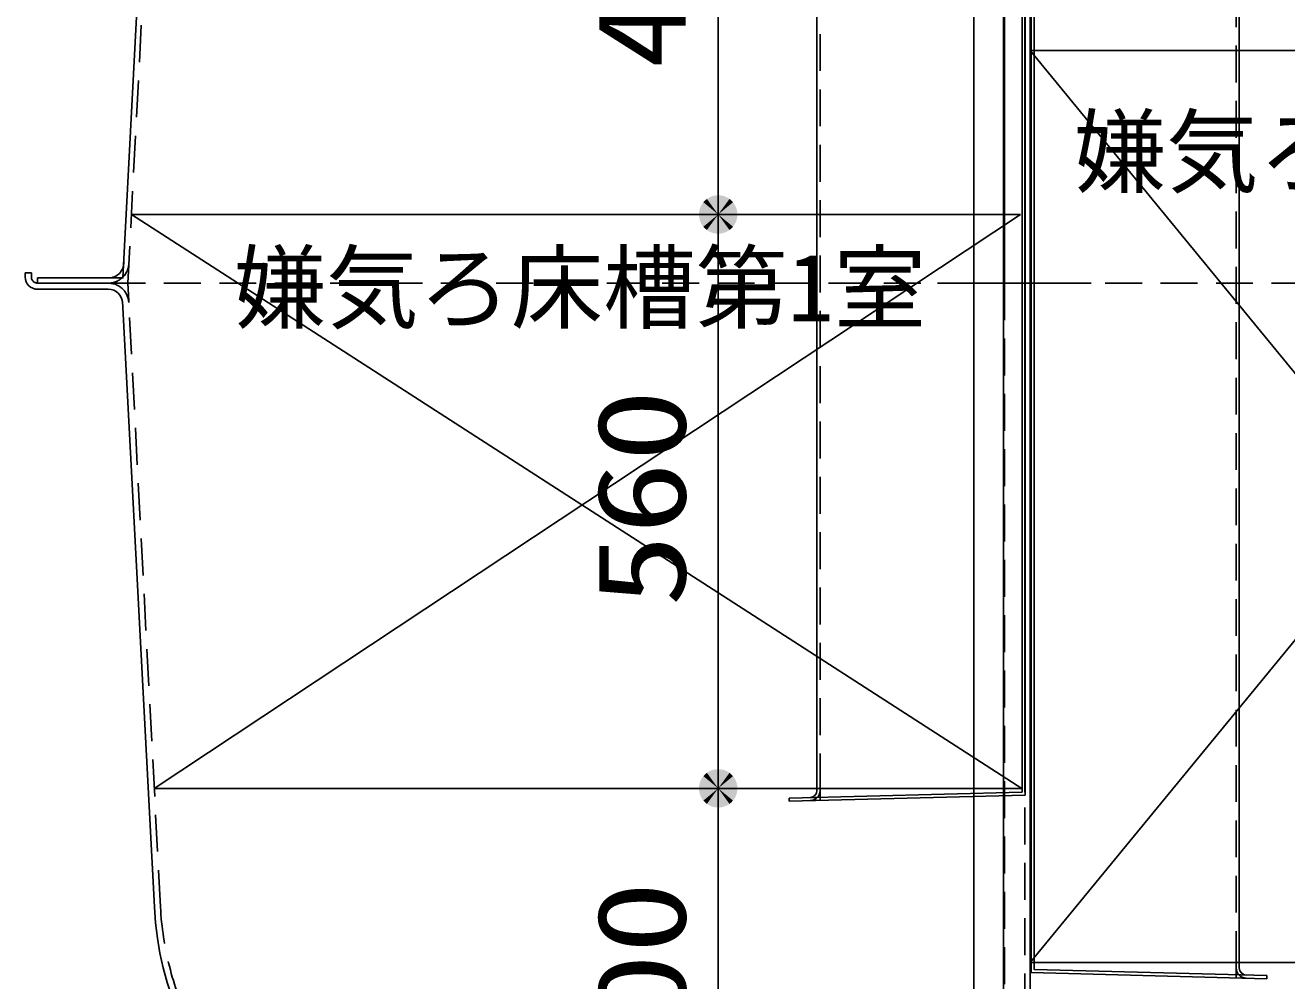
# Model space of a CAD drawing. Units: millimetres, scale not verified. Extents: x -22401 to 8910, y -6308 to 6308.
# Drawn here: x -5917 to -4687, y -3502 to -2570 of the extents above; entities that cross this region are included whole.
import ezdxf
from ezdxf.enums import TextEntityAlignment as Align

# ---------------------------------------------------------------- set-up
doc = ezdxf.new("R2010")
doc.units = ezdxf.units.MM
doc.header["$LTSCALE"] = 30
for name, pattern in [('CHAIN1', [8, 5, -1, 1, -1]), ('DASHED1', [1.8, 1.2, -0.6]), ('DOUBLE_CHAIN1', [8.8, 5, -1, 0.6, -0.6, 0.6, -1])]:
    doc.linetypes.add(name, pattern=pattern)
for name, color, linetype, lineweight in [('0-1_09', 3, 'Continuous', 25), ('0-2_空気管', 3, 'Continuous', 25), ('0-3_製作', 3, 'Continuous', 25), ('0-4_躯体', 3, 'Continuous', 25), ('0-6_文字', 3, 'Continuous', 25), ('0-8_寸法', 3, 'Continuous', 25), ('1-4_00クル-フ-6寸法', 132, 'Continuous', 25)]:
    doc.layers.add(name, color=color, linetype=linetype, lineweight=lineweight)
doc.styles.add('ＭＳ ゴシック', font='')
doc.styles.get('ＭＳ ゴシック').set_extended_font_data('MS Gothic')

msp = doc.modelspace()

# ---------------------------------------------------------------- linework, layer by layer
at = {"layer": '0-1_09', "linetype": 'DASHED1'}
for p, q in [((-4736.18, -3489.46), (-4736.18, -2088.7)), ((-5817.18, -2821.2), (-5796.06, -2418.18))]:
    msp.add_line(p, q, dxfattribs=at)
at = {"layer": '0-1_09'}
for p, q in [((-4733.18, -2088.7), (-4733.18, -3489.46)), ((-4936.18, -3493.96), (-4936.18, -2093.94)), ((-5905.18, -2821.2), (-5817.18, -2821.2)), ((-4936.18, -3493.96), (-4706.18, -3499.98))]:
    msp.add_line(p, q, dxfattribs=at)
at = {"layer": '0-1_09', "linetype": 'DOUBLE_CHAIN1'}
msp.add_line((-4736.18, -3499.2), (-4736.18, -3489.46), dxfattribs=at)
at = {"layer": '0-1_09'}
for points in [[(-4933.18, -2093.94), (-4933.18, -3491.04), (-4706.18, -3496.98)], [(-5801.05, -2417.91), (-5821.92, -2816.2), (-5905.18, -2816.2), (-5905.18, -2821.2)]]:
    msp.add_lwpolyline(points, dxfattribs=at)
at = {"layer": '0-1_09', "linetype": 'DASHED1'}
msp.add_arc((-4726.18, -3489.46), 10, 180, 268.5, dxfattribs=at)
at = {"layer": '0-1_09'}
msp.add_arc((-4726.18, -3489.46), 7, 180, 268.5, dxfattribs=at)
at = {"layer": '0-2_空気管'}
for p, q in [((-4992.18, -1971.76), (-4992.18, -3713.96)), ((-4937.18, -1982.94), (-4937.18, -3675.37)), ((-4942.18, -3318.05), (-4942.18, -2093.94)), ((-4962.18, -2821.2), (-4962.18, -2259.61)), ((-4963.15, -3709.12), (-4963.15, -2264.2)), ((-5917.18, -2811.2), (-5917.18, -2815.2)), ((-5917.18, -2811.2), (-5911.18, -2811.2)), ((-5905.18, -2821.2), (-5836.09, -2821.2)), ((-5905.18, -2827.2), (-5836.16, -2827.2)), ((-5791.27, -3430.21), (-5822.26, -2838.88)), ((-4706.18, -3499.98), (-4706.18, -3496.98))]:
    msp.add_line(p, q, dxfattribs=at)
at = {"layer": '0-2_空気管', "linetype": 'DASHED1'}
for p, q in [((-4942.18, -1982.94), (-4942.18, -3675.37)), ((-5911.18, -2811.2), (-5911.18, -2815.2)), ((-5905.18, -2821.2), (-5836.16, -2821.2)), ((-5835.88, -2821.2), (-3198.44, -2821.2)), ((-4962.18, -2821.2), (-4962.18, -3709.92)), ((-4937.18, -2821.2), (-4937.18, -3441.88)), ((-5785.28, -3429.9), (-5816.27, -2838.56))]:
    msp.add_line(p, q, dxfattribs=at)
at = {"layer": '0-2_空気管', "linetype": 'DOUBLE_CHAIN1'}
for p in [(-5816.27, -2803.84), (-5836.16, -2821.2), (-5816.27, -2838.56)]:
    msp.add_line(p, (-5817.18, -2821.2), dxfattribs=at)
at = {"layer": '0-2_空気管', "linetype": 'CHAIN1'}
msp.add_line((-5027.53, -2821.2), (-4870.15, -2821.2), dxfattribs=at)
at = {"layer": '0-2_空気管', "linetype": 'DASHED1'}
for centre, radius, start, end in [((-5836.09, -2801.2), 20, 270, 1.58), ((-5905.18, -2815.2), 6, 180, 270), ((-5836.16, -2841.2), 20, 3, 90), ((-5485.69, -3414.2), 300, 183, 270)]:
    msp.add_arc(centre, radius, start, end, dxfattribs=at)
at = {"layer": '0-2_空気管'}
for centre, radius, start, end in [((-5836.09, -2801.2), 15, 270, 1.58), ((-5905.18, -2815.2), 12, 180, 270), ((-5836.16, -2841.2), 14, 3, 90), ((-5485.64, -3415.2), 306, 182.809, 270)]:
    msp.add_arc(centre, radius, start, end, dxfattribs=at)
at = {"layer": '0-3_製作'}
for p, q in [((-4937.18, -2594.2), (-4207.18, -2594.2)), ((-4937.18, -2594.2), (-4207.18, -3484.2)), ((-4937.18, -3484.2), (-4207.18, -2594.2)), ((-5813.67, -2754.2), (-4946.65, -2754.2)), ((-5813.67, -2754.2), (-4945.27, -3314.2)), ((-4946.65, -2754.2), (-5791.34, -3314.2)), ((-5791.34, -3314.2), (-4945.27, -3314.2)), ((-4937.18, -3484.2), (-4207.18, -3484.2))]:
    msp.add_line(p, q, dxfattribs=at)
at = {"layer": '0-4_躯体'}
for p, q in [((-4945.02, -2093.94), (-4945.02, -3317.78)), ((-4942.02, -3320.71), (-4942.02, -2093.94)), ((-5145.02, -2464.69), (-5145.02, -3316.2)), ((-4945.02, -3317.78), (-5172.02, -3323.73)), ((-4942.02, -3320.71), (-5172.02, -3326.73)), ((-5172.02, -3326.73), (-5172.02, -3323.73))]:
    msp.add_line(p, q, dxfattribs=at)
at = {"layer": '0-4_躯体', "linetype": 'DASHED1'}
msp.add_line((-5142.02, -3316.2), (-5142.02, -2464.2), dxfattribs=at)
at = {"layer": '0-4_躯体', "linetype": 'DOUBLE_CHAIN1'}
msp.add_line((-5142.02, -3325.94), (-5142.02, -3316.2), dxfattribs=at)
at = {"layer": '0-4_躯体'}
msp.add_arc((-5152.02, -3316.2), 7, 271.5, 0, dxfattribs=at)
at = {"layer": '0-4_躯体', "linetype": 'DASHED1'}
msp.add_arc((-5152.02, -3316.2), 10, 271.5, 0, dxfattribs=at)
at = {"layer": '0-8_寸法'}
msp.add_line((-5197.01, -2754.2), (-5351.19, -2754.2), dxfattribs=at)
at = {"layer": '1-4_00クル-フ-6寸法', "color": 4}
for p, q in [((-5241.38, -2264.2), (-5241.38, -2754.2)), ((-5361.38, -2754.2), (-5241.38, -2754.2)), ((-5361.38, -2754.2), (-5241.38, -2754.2)), ((-5241.38, -2754.2), (-5241.38, -3314.2)), ((-5361.38, -3314.2), (-5241.38, -3314.2)), ((-5361.38, -3314.2), (-5241.38, -3314.2)), ((-5241.38, -3314.2), (-5241.38, -3714.2))]:
    msp.add_line(p, q, dxfattribs=at)
at = {"layer": '1-4_00クル-フ-6寸法'}
for points in [[(-5241.38, -2754.2), (-5257.22, -2744.15), (-5255.83, -2742.25)], [(-5241.38, -2754.2), (-5257.22, -2744.15), (-5255.83, -2742.25)], [(-5241.38, -2754.2), (-5255.83, -2742.25), (-5254.22, -2740.53)], [(-5241.38, -2754.2), (-5255.83, -2742.25), (-5254.22, -2740.53)], [(-5241.38, -2754.2), (-5254.22, -2740.53), (-5252.41, -2739.03)], [(-5241.38, -2754.2), (-5254.22, -2740.53), (-5252.41, -2739.03)], [(-5241.38, -2754.2), (-5252.41, -2739.03), (-5250.42, -2737.77)], [(-5241.38, -2754.2), (-5252.41, -2739.03), (-5250.42, -2737.77)], [(-5241.38, -2754.2), (-5250.42, -2737.77), (-5248.29, -2736.77)], [(-5241.38, -2754.2), (-5250.42, -2737.77), (-5248.29, -2736.77)], [(-5241.38, -2754.2), (-5248.29, -2736.77), (-5246.05, -2736.04)], [(-5241.38, -2754.2), (-5248.29, -2736.77), (-5246.05, -2736.04)], [(-5241.38, -2754.2), (-5246.05, -2736.04), (-5243.73, -2735.6)], [(-5241.38, -2754.2), (-5246.05, -2736.04), (-5243.73, -2735.6)], [(-5241.38, -2754.2), (-5243.73, -2735.6), (-5241.38, -2735.45)], [(-5241.38, -2754.2), (-5243.73, -2735.6), (-5241.38, -2735.45)], [(-5241.38, -2754.2), (-5241.38, -2735.45), (-5239.03, -2735.6)], [(-5241.38, -2754.2), (-5241.38, -2735.45), (-5239.03, -2735.6)], [(-5241.38, -2754.2), (-5239.03, -2735.6), (-5236.72, -2736.04)], [(-5241.38, -2754.2), (-5239.03, -2735.6), (-5236.72, -2736.04)], [(-5241.38, -2754.2), (-5236.72, -2736.04), (-5234.48, -2736.77)], [(-5241.38, -2754.2), (-5236.72, -2736.04), (-5234.48, -2736.77)], [(-5241.38, -2754.2), (-5234.48, -2736.77), (-5232.35, -2737.77)], [(-5241.38, -2754.2), (-5234.48, -2736.77), (-5232.35, -2737.77)], [(-5241.38, -2754.2), (-5232.35, -2737.77), (-5230.36, -2739.03)], [(-5241.38, -2754.2), (-5232.35, -2737.77), (-5230.36, -2739.03)], [(-5241.38, -2754.2), (-5230.36, -2739.03), (-5228.55, -2740.53)], [(-5241.38, -2754.2), (-5230.36, -2739.03), (-5228.55, -2740.53)], [(-5241.38, -2754.2), (-5228.55, -2740.53), (-5226.94, -2742.25)], [(-5241.38, -2754.2), (-5228.55, -2740.53), (-5226.94, -2742.25)], [(-5241.38, -2754.2), (-5226.94, -2742.25), (-5225.55, -2744.15)], [(-5241.38, -2754.2), (-5226.94, -2742.25), (-5225.55, -2744.15)], [(-5241.38, -2754.2), (-5260.1, -2753.02), (-5259.8, -2750.69)], [(-5241.38, -2754.2), (-5260.1, -2753.02), (-5259.8, -2750.69)], [(-5241.38, -2754.2), (-5260.1, -2755.38), (-5260.1, -2753.02)], [(-5241.38, -2754.2), (-5260.1, -2755.38), (-5260.1, -2753.02)], [(-5241.38, -2754.2), (-5259.8, -2757.71), (-5260.1, -2755.38)], [(-5241.38, -2754.2), (-5259.8, -2757.71), (-5260.1, -2755.38)], [(-5241.38, -2754.2), (-5259.8, -2750.69), (-5259.22, -2748.41)], [(-5241.38, -2754.2), (-5259.8, -2750.69), (-5259.22, -2748.41)], [(-5241.38, -2754.2), (-5259.22, -2759.99), (-5259.8, -2757.71)], [(-5241.38, -2754.2), (-5259.22, -2759.99), (-5259.8, -2757.71)], [(-5241.38, -2754.2), (-5259.22, -2748.41), (-5258.35, -2746.22)], [(-5241.38, -2754.2), (-5259.22, -2748.41), (-5258.35, -2746.22)], [(-5241.38, -2754.2), (-5258.35, -2762.18), (-5259.22, -2759.99)], [(-5241.38, -2754.2), (-5258.35, -2762.18), (-5259.22, -2759.99)], [(-5241.38, -2754.2), (-5258.35, -2746.22), (-5257.22, -2744.15)], [(-5241.38, -2754.2), (-5258.35, -2746.22), (-5257.22, -2744.15)], [(-5241.38, -2754.2), (-5257.22, -2764.25), (-5258.35, -2762.18)], [(-5241.38, -2754.2), (-5257.22, -2764.25), (-5258.35, -2762.18)], [(-5241.38, -2754.2), (-5255.83, -2766.15), (-5257.22, -2764.25)], [(-5241.38, -2754.2), (-5255.83, -2766.15), (-5257.22, -2764.25)], [(-5241.38, -2754.2), (-5254.22, -2767.87), (-5255.83, -2766.15)], [(-5241.38, -2754.2), (-5254.22, -2767.87), (-5255.83, -2766.15)], [(-5241.38, -2754.2), (-5252.41, -2769.37), (-5254.22, -2767.87)], [(-5241.38, -2754.2), (-5252.41, -2769.37), (-5254.22, -2767.87)], [(-5241.38, -2754.2), (-5250.42, -2770.63), (-5252.41, -2769.37)], [(-5241.38, -2754.2), (-5250.42, -2770.63), (-5252.41, -2769.37)], [(-5241.38, -2754.2), (-5248.29, -2771.63), (-5250.42, -2770.63)], [(-5241.38, -2754.2), (-5248.29, -2771.63), (-5250.42, -2770.63)], [(-5241.38, -2754.2), (-5246.05, -2772.36), (-5248.29, -2771.63)], [(-5241.38, -2754.2), (-5246.05, -2772.36), (-5248.29, -2771.63)], [(-5241.38, -2754.2), (-5243.73, -2772.8), (-5246.05, -2772.36)], [(-5241.38, -2754.2), (-5243.73, -2772.8), (-5246.05, -2772.36)], [(-5241.38, -2754.2), (-5241.38, -2772.95), (-5243.73, -2772.8)], [(-5241.38, -2754.2), (-5241.38, -2772.95), (-5243.73, -2772.8)], [(-5241.38, -2754.2), (-5225.55, -2744.15), (-5224.42, -2746.22)], [(-5241.38, -2754.2), (-5225.55, -2744.15), (-5224.42, -2746.22)], [(-5241.38, -2754.2), (-5224.42, -2746.22), (-5223.55, -2748.41)], [(-5241.38, -2754.2), (-5224.42, -2746.22), (-5223.55, -2748.41)], [(-5241.38, -2754.2), (-5223.55, -2748.41), (-5222.97, -2750.69)], [(-5241.38, -2754.2), (-5223.55, -2748.41), (-5222.97, -2750.69)], [(-5241.38, -2754.2), (-5222.97, -2750.69), (-5222.67, -2753.02)], [(-5241.38, -2754.2), (-5222.97, -2750.69), (-5222.67, -2753.02)], [(-5241.38, -2754.2), (-5222.67, -2753.02), (-5222.67, -2755.38)], [(-5241.38, -2754.2), (-5222.67, -2753.02), (-5222.67, -2755.38)], [(-5241.38, -2754.2), (-5239.03, -2772.8), (-5241.38, -2772.95)], [(-5241.38, -2754.2), (-5236.72, -2772.36), (-5239.03, -2772.8)], [(-5241.38, -2754.2), (-5234.48, -2771.63), (-5236.72, -2772.36)], [(-5241.38, -2754.2), (-5232.35, -2770.63), (-5234.48, -2771.63)], [(-5241.38, -2754.2), (-5230.36, -2769.37), (-5232.35, -2770.63)], [(-5241.38, -2754.2), (-5228.55, -2767.87), (-5230.36, -2769.37)], [(-5241.38, -2754.2), (-5226.94, -2766.15), (-5228.55, -2767.87)], [(-5241.38, -2754.2), (-5225.55, -2764.25), (-5226.94, -2766.15)], [(-5241.38, -2754.2), (-5224.42, -2762.18), (-5225.55, -2764.25)], [(-5241.38, -2754.2), (-5223.55, -2759.99), (-5224.42, -2762.18)], [(-5241.38, -2754.2), (-5222.97, -2757.71), (-5223.55, -2759.99)], [(-5241.38, -2754.2), (-5222.67, -2755.38), (-5222.97, -2757.71)], [(-5241.38, -2754.2), (-5239.03, -2772.8), (-5241.38, -2772.95)], [(-5241.38, -2754.2), (-5236.72, -2772.36), (-5239.03, -2772.8)], [(-5241.38, -2754.2), (-5234.48, -2771.63), (-5236.72, -2772.36)], [(-5241.38, -2754.2), (-5232.35, -2770.63), (-5234.48, -2771.63)], [(-5241.38, -2754.2), (-5230.36, -2769.37), (-5232.35, -2770.63)], [(-5241.38, -2754.2), (-5228.55, -2767.87), (-5230.36, -2769.37)], [(-5241.38, -2754.2), (-5226.94, -2766.15), (-5228.55, -2767.87)], [(-5241.38, -2754.2), (-5225.55, -2764.25), (-5226.94, -2766.15)], [(-5241.38, -2754.2), (-5224.42, -2762.18), (-5225.55, -2764.25)], [(-5241.38, -2754.2), (-5223.55, -2759.99), (-5224.42, -2762.18)], [(-5241.38, -2754.2), (-5222.97, -2757.71), (-5223.55, -2759.99)], [(-5241.38, -2754.2), (-5222.67, -2755.38), (-5222.97, -2757.71)], [(-5241.38, -3314.2), (-5250.42, -3297.77), (-5248.29, -3296.76)], [(-5241.38, -3314.2), (-5250.42, -3297.77), (-5248.29, -3296.76)], [(-5241.38, -3314.2), (-5248.29, -3296.76), (-5246.05, -3296.04)], [(-5241.38, -3314.2), (-5248.29, -3296.76), (-5246.05, -3296.04)], [(-5241.38, -3314.2), (-5246.05, -3296.04), (-5243.73, -3295.6)], [(-5241.38, -3314.2), (-5246.05, -3296.04), (-5243.73, -3295.6)], [(-5241.38, -3314.2), (-5243.73, -3295.6), (-5241.38, -3295.45)], [(-5241.38, -3314.2), (-5243.73, -3295.6), (-5241.38, -3295.45)], [(-5241.38, -3314.2), (-5241.38, -3295.45), (-5239.03, -3295.6)], [(-5241.38, -3314.2), (-5241.38, -3295.45), (-5239.03, -3295.6)], [(-5241.38, -3314.2), (-5239.03, -3295.6), (-5236.72, -3296.04)], [(-5241.38, -3314.2), (-5239.03, -3295.6), (-5236.72, -3296.04)], [(-5241.38, -3314.2), (-5236.72, -3296.04), (-5234.48, -3296.76)], [(-5241.38, -3314.2), (-5236.72, -3296.04), (-5234.48, -3296.76)], [(-5241.38, -3314.2), (-5234.48, -3296.76), (-5232.35, -3297.77)], [(-5241.38, -3314.2), (-5234.48, -3296.76), (-5232.35, -3297.77)], [(-5241.38, -3314.2), (-5259.8, -3310.68), (-5259.22, -3308.4)], [(-5241.38, -3314.2), (-5259.8, -3310.68), (-5259.22, -3308.4)], [(-5241.38, -3314.2), (-5259.22, -3308.4), (-5258.35, -3306.21)], [(-5241.38, -3314.2), (-5259.22, -3308.4), (-5258.35, -3306.21)], [(-5241.38, -3314.2), (-5258.35, -3306.21), (-5257.22, -3304.15)], [(-5241.38, -3314.2), (-5258.35, -3306.21), (-5257.22, -3304.15)], [(-5241.38, -3314.2), (-5257.22, -3304.15), (-5255.83, -3302.25)], [(-5241.38, -3314.2), (-5257.22, -3304.15), (-5255.83, -3302.25)], [(-5241.38, -3314.2), (-5255.83, -3302.25), (-5254.22, -3300.53)], [(-5241.38, -3314.2), (-5255.83, -3302.25), (-5254.22, -3300.53)], [(-5241.38, -3314.2), (-5254.22, -3300.53), (-5252.41, -3299.03)], [(-5241.38, -3314.2), (-5254.22, -3300.53), (-5252.41, -3299.03)], [(-5241.38, -3314.2), (-5252.41, -3299.03), (-5250.42, -3297.77)], [(-5241.38, -3314.2), (-5252.41, -3299.03), (-5250.42, -3297.77)], [(-5241.38, -3314.2), (-5232.35, -3297.77), (-5230.36, -3299.03)], [(-5241.38, -3314.2), (-5232.35, -3297.77), (-5230.36, -3299.03)], [(-5241.38, -3314.2), (-5230.36, -3299.03), (-5228.55, -3300.53)], [(-5241.38, -3314.2), (-5230.36, -3299.03), (-5228.55, -3300.53)], [(-5241.38, -3314.2), (-5228.55, -3300.53), (-5226.94, -3302.25)], [(-5241.38, -3314.2), (-5228.55, -3300.53), (-5226.94, -3302.25)], [(-5241.38, -3314.2), (-5226.94, -3302.25), (-5225.55, -3304.15)], [(-5241.38, -3314.2), (-5226.94, -3302.25), (-5225.55, -3304.15)], [(-5241.38, -3314.2), (-5225.55, -3304.15), (-5224.42, -3306.21)], [(-5241.38, -3314.2), (-5225.55, -3304.15), (-5224.42, -3306.21)], [(-5241.38, -3314.2), (-5224.42, -3306.21), (-5223.55, -3308.4)], [(-5241.38, -3314.2), (-5224.42, -3306.21), (-5223.55, -3308.4)], [(-5241.38, -3314.2), (-5223.55, -3308.4), (-5222.97, -3310.68)], [(-5241.38, -3314.2), (-5223.55, -3308.4), (-5222.97, -3310.68)], [(-5241.38, -3314.2), (-5260.1, -3313.02), (-5259.8, -3310.68)], [(-5241.38, -3314.2), (-5260.1, -3313.02), (-5259.8, -3310.68)], [(-5241.38, -3314.2), (-5260.1, -3315.37), (-5260.1, -3313.02)], [(-5241.38, -3314.2), (-5260.1, -3315.37), (-5260.1, -3313.02)], [(-5241.38, -3314.2), (-5259.8, -3317.71), (-5260.1, -3315.37)], [(-5241.38, -3314.2), (-5259.8, -3317.71), (-5260.1, -3315.37)], [(-5241.38, -3314.2), (-5259.22, -3319.99), (-5259.8, -3317.71)], [(-5241.38, -3314.2), (-5259.22, -3319.99), (-5259.8, -3317.71)], [(-5241.38, -3314.2), (-5258.35, -3322.18), (-5259.22, -3319.99)], [(-5241.38, -3314.2), (-5258.35, -3322.18), (-5259.22, -3319.99)], [(-5241.38, -3314.2), (-5257.22, -3324.24), (-5258.35, -3322.18)], [(-5241.38, -3314.2), (-5257.22, -3324.24), (-5258.35, -3322.18)], [(-5241.38, -3314.2), (-5255.83, -3326.15), (-5257.22, -3324.24)], [(-5241.38, -3314.2), (-5255.83, -3326.15), (-5257.22, -3324.24)], [(-5241.38, -3314.2), (-5254.22, -3327.87), (-5255.83, -3326.15)], [(-5241.38, -3314.2), (-5254.22, -3327.87), (-5255.83, -3326.15)], [(-5241.38, -3314.2), (-5252.41, -3329.37), (-5254.22, -3327.87)], [(-5241.38, -3314.2), (-5252.41, -3329.37), (-5254.22, -3327.87)], [(-5241.38, -3314.2), (-5250.42, -3330.63), (-5252.41, -3329.37)], [(-5241.38, -3314.2), (-5250.42, -3330.63), (-5252.41, -3329.37)], [(-5241.38, -3314.2), (-5248.29, -3331.63), (-5250.42, -3330.63)], [(-5241.38, -3314.2), (-5248.29, -3331.63), (-5250.42, -3330.63)], [(-5241.38, -3314.2), (-5246.05, -3332.36), (-5248.29, -3331.63)], [(-5241.38, -3314.2), (-5246.05, -3332.36), (-5248.29, -3331.63)], [(-5241.38, -3314.2), (-5243.73, -3332.8), (-5246.05, -3332.36)], [(-5241.38, -3314.2), (-5243.73, -3332.8), (-5246.05, -3332.36)], [(-5241.38, -3314.2), (-5241.38, -3332.95), (-5243.73, -3332.8)], [(-5241.38, -3314.2), (-5241.38, -3332.95), (-5243.73, -3332.8)], [(-5241.38, -3314.2), (-5222.97, -3310.68), (-5222.67, -3313.02)], [(-5241.38, -3314.2), (-5222.97, -3310.68), (-5222.67, -3313.02)], [(-5241.38, -3314.2), (-5222.67, -3313.02), (-5222.67, -3315.37)], [(-5241.38, -3314.2), (-5222.67, -3313.02), (-5222.67, -3315.37)], [(-5241.38, -3314.2), (-5239.03, -3332.8), (-5241.38, -3332.95)], [(-5241.38, -3314.2), (-5236.72, -3332.36), (-5239.03, -3332.8)], [(-5241.38, -3314.2), (-5234.48, -3331.63), (-5236.72, -3332.36)], [(-5241.38, -3314.2), (-5232.35, -3330.63), (-5234.48, -3331.63)], [(-5241.38, -3314.2), (-5230.36, -3329.37), (-5232.35, -3330.63)], [(-5241.38, -3314.2), (-5228.55, -3327.87), (-5230.36, -3329.37)], [(-5241.38, -3314.2), (-5226.94, -3326.15), (-5228.55, -3327.87)], [(-5241.38, -3314.2), (-5225.55, -3324.24), (-5226.94, -3326.15)], [(-5241.38, -3314.2), (-5224.42, -3322.18), (-5225.55, -3324.24)], [(-5241.38, -3314.2), (-5223.55, -3319.99), (-5224.42, -3322.18)], [(-5241.38, -3314.2), (-5222.97, -3317.71), (-5223.55, -3319.99)], [(-5241.38, -3314.2), (-5222.67, -3315.37), (-5222.97, -3317.71)], [(-5241.38, -3314.2), (-5239.03, -3332.8), (-5241.38, -3332.95)], [(-5241.38, -3314.2), (-5236.72, -3332.36), (-5239.03, -3332.8)], [(-5241.38, -3314.2), (-5234.48, -3331.63), (-5236.72, -3332.36)], [(-5241.38, -3314.2), (-5232.35, -3330.63), (-5234.48, -3331.63)], [(-5241.38, -3314.2), (-5230.36, -3329.37), (-5232.35, -3330.63)], [(-5241.38, -3314.2), (-5228.55, -3327.87), (-5230.36, -3329.37)], [(-5241.38, -3314.2), (-5226.94, -3326.15), (-5228.55, -3327.87)], [(-5241.38, -3314.2), (-5225.55, -3324.24), (-5226.94, -3326.15)], [(-5241.38, -3314.2), (-5224.42, -3322.18), (-5225.55, -3324.24)], [(-5241.38, -3314.2), (-5223.55, -3319.99), (-5224.42, -3322.18)], [(-5241.38, -3314.2), (-5222.97, -3317.71), (-5223.55, -3319.99)], [(-5241.38, -3314.2), (-5222.67, -3315.37), (-5222.97, -3317.71)]]:
    msp.add_solid(points, dxfattribs=at)

# ---------------------------------------------------------------- texts
at = {"layer": '0-6_文字', "color": 4, "style": 'ＭＳ ゴシック'}
for s, p in [('嫌気ろ床槽第2室', (-4894.5, -2745.75)), ('嫌気ろ床槽第1室', (-5713.56, -2878.35))]:
    msp.add_text(s, height=65.98, dxfattribs=at).set_placement(p, align=Align.BOTTOM_LEFT)
at = {"layer": '1-4_00クル-フ-6寸法', "color": 3, "style": 'ＭＳ ゴシック', "width": 1.2}
for s, p in [('490', (-5247.23, -2612.06)), ('560', (-5247.23, -3137.06)), ('400', (-5247.23, -3617.05))]:
    msp.add_text(s, height=86.66, rotation=90, dxfattribs=at).set_placement(p, align=Align.BOTTOM_LEFT)

doc.saveas('drawing.dxf')
